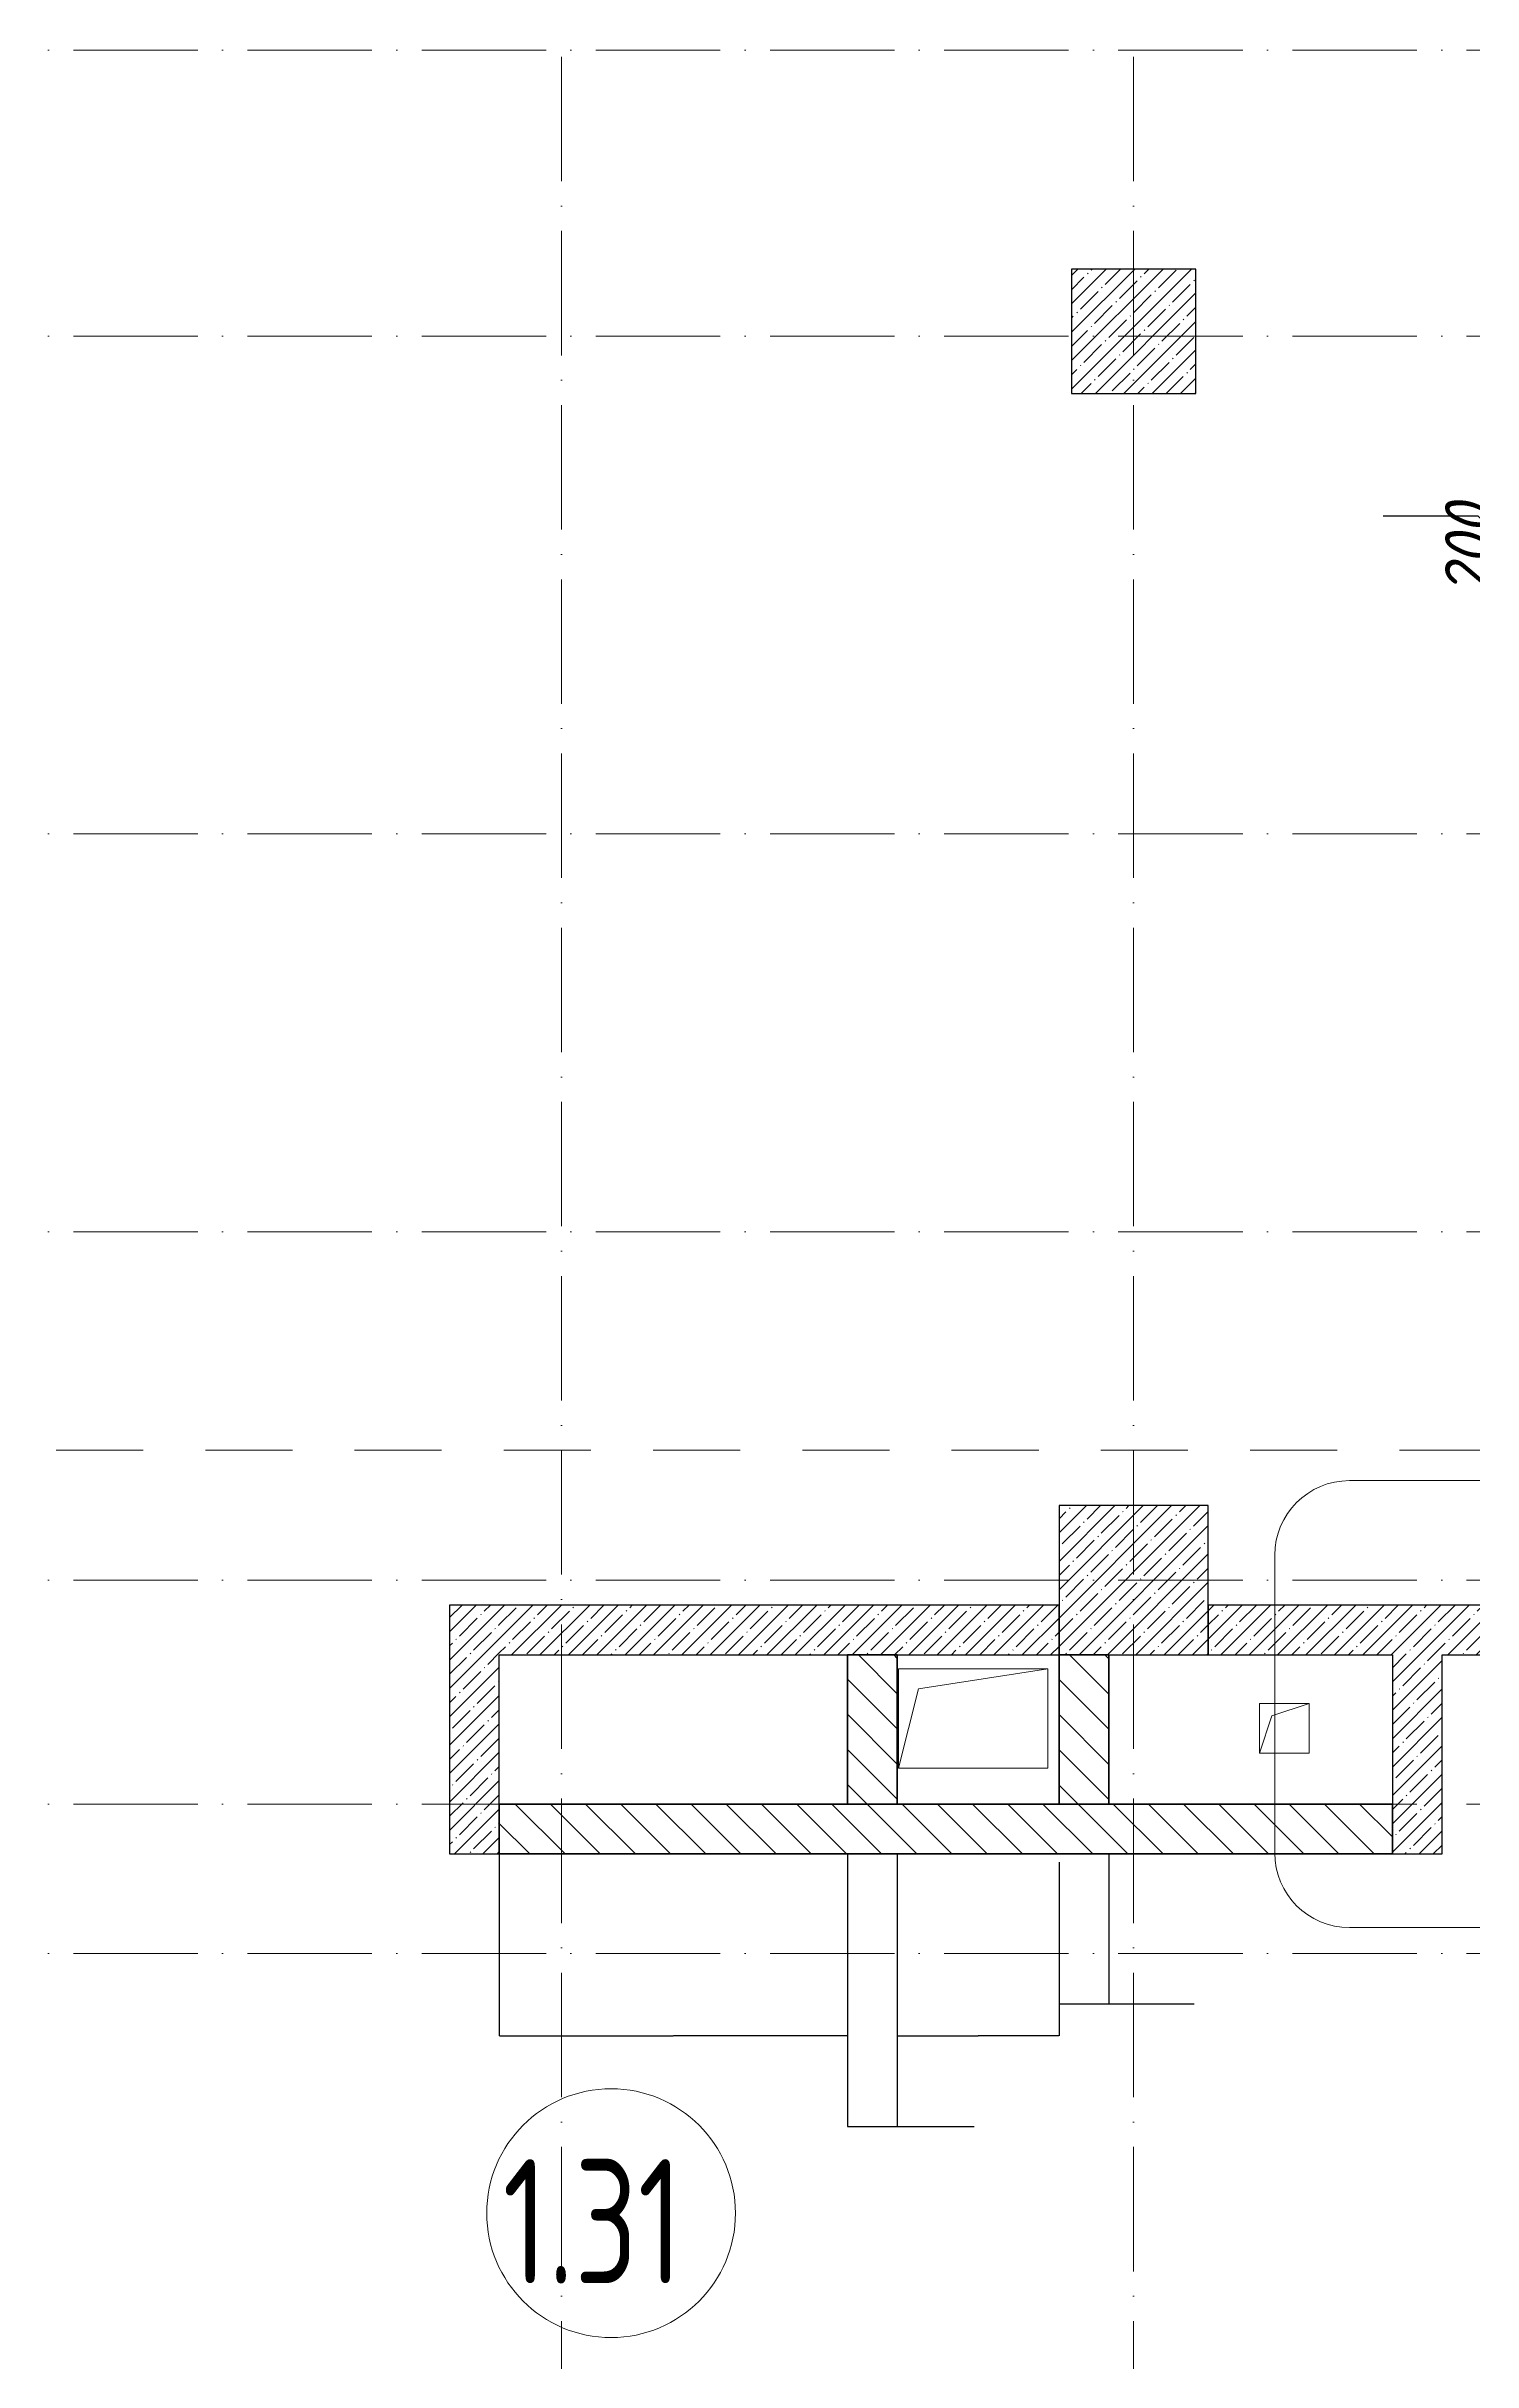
# Model space of a CAD drawing. Header units: millimetres. Extents: x 12986 to 523328, y -9759 to 30092.
# Drawn here: x 112086 to 117820, y 8859 to 18165 of the extents above; entities that cross this region are included whole.
import ezdxf

# ---------------------------------------------------------------- set-up
doc = ezdxf.new("R2010")
doc.units = ezdxf.units.MM
doc.linetypes.add('01 Штриховая _4 мм_', pattern=[600, 350, -250])
doc.linetypes.add('50_200_ШТРИХ_1Т_ш5_п1_п1_', pattern=[700, 500, -100, 0, -100])
for name, color, linetype, lineweight in [('5) Блок ячеистый', 160, 'Continuous', 60), ('A-ANNO-DIMS', 7, 'Continuous', 9), ('A-ANNO-SYMB', 7, 'Continuous', 9), ('A-AREA-IDEN', 7, 'Continuous', 9), ('A-FLOR', 7, 'Continuous', 9), ('A-GENM', 7, 'Continuous', 9), ('A-WALL-1', 7, 'Continuous', 25), ('A-WALL-PATT-1', 7, 'Continuous', 5), ('G-ANNO-SYMB-1', 7, '01 Штриховая _4 мм_', 9), ('S-COLS', 7, 'Continuous', 9), ('S-COLS-1', 7, 'Continuous', 5), ('S-COLS-2', 7, 'Continuous', 25), ('Оси-2', 7, '50_200_ШТРИХ_1Т_ш5_п1_п1_', 9)]:
    doc.layers.add(name, color=color, linetype=linetype, lineweight=lineweight)
doc.styles.add('ISOCPEUR_I_3', font='isocpeui.ttf', dxfattribs={"width": 0.9, "height": 200})
doc.styles.add('СПДС', font='ГОСТ тип А.ttf', dxfattribs={"width": 0.9})
doc.dimstyles.new('ISO-2_0_0_9К_СРЕДНИЙ_6', dxfattribs={"dimscale": 304.8, "dimtxt": 199.196235, "dimasz": 0.492126, "dimexe": 0.393701, "dimexo": 0, "dimgap": 0, "dimtad": 1, "dimdec": 0, "dimzin": 0, "dimdsep": 46, "dimtxsty": 'ISOCPEUR_I_3', "dimblk1": 'OBLIQUE', "dimblk2": 'OBLIQUE', "dimsah": 1, "dimcen": 0.09, "dimdle": 0.393701, "dimazin": 0, "dimtfac": 1, "dimtdec": 4, "dimtix": 1, "dimtmove": 1, "dimatfit": 3, "dimfxl": 1, "dimtvp": 1, "dimtolj": 1, "dimtzin": 0, "dimarcsym": 2})
doc.dimstyles.get("Standard").update_dxf_attribs({"dimtxt": 0.18, "dimasz": 0.18, "dimexe": 0.18, "dimexo": 0.0625, "dimgap": 0.09, "dimtad": 0, "dimtih": 1, "dimtoh": 1, "dimdec": 4, "dimzin": 0, "dimdsep": 46, "dimtxsty": 'Standard', "dimcen": 0.09, "dimadec": 0, "dimazin": 0, "dimtfac": 1, "dimtdec": 4, "dimtofl": 0, "dimtmove": 0, "dimatfit": 3, "dimfxl": 1, "dimtolj": 1, "dimtzin": 0, "dimarcsym": 0})
pattern_1 = [(45, (61996.89, 0), (-57.02463, 57.02463), []), (45, (62053.92, 0), (-57.02463, 57.02463), [100.806, -20.161, 3.353, -16.808])]
pattern_2 = [(135, (61996.89, 0), (-70.71068, -70.71068), [])]

# ---------------------------------------------------------------- blocks, each defined once
blk = doc.blocks.new('BSC_Колонна _Прямоугольная - 500х500-V20-АР1_Кладочный план 1 этажа')
at = {"layer": 'S-COLS-1'}
h = blk.add_hatch(dxfattribs=at)
h.set_pattern_fill('FP_39', color=256, style=0, pattern_type=2)
h.set_pattern_definition([(45, (-54460, -17020), (-57.02463, 57.02463), []), (45, (-54402.975, -17020), (-57.02463, 57.02463), [100.806, -20.161, 3.353, -16.808])])
h.paths.add_polyline_path([(-250, -250), (250, -250), (250, 250), (-250, 250), (-250, 245)], flags=0)
at = {"layer": 'S-COLS-2'}
for p, q in [((250, 250), (-250, 250)), ((-250, 250), (-250, -250)), ((250, -250), (250, 250)), ((-250, -250), (250, -250))]:
    blk.add_line(p, q, dxfattribs=at)
blk = doc.blocks.new('AR_Отверстие прямоугольное _в плите_ - AR_Отверстие прямоугольное _в плите_-V61-АР1_Кладочный план 1 этажа')
at = {"layer": 'A-GENM'}
for p, q in [((300, 200), (-300, 200)), ((-300, 200), (-300, -200)), ((-220, 120), (300, 200)), ((300, -200), (300, 200)), ((-300, -200), (-220, 120)), ((-300, -200), (300, -200))]:
    blk.add_line(p, q, dxfattribs=at)
blk = doc.blocks.new('AR_Отверстие прямоугольное _в плите_ - AR_Отверстие прямоугольное _в плите_-V40-АР1_Кладочный план 1 этажа')
at = {"layer": 'A-GENM'}
for p, q in [((100, 100), (-100, 100)), ((-100, 100), (-100, -100)), ((-50, 50), (100, 100)), ((100, -100), (100, 100)), ((-100, -100), (-50, 50)), ((-100, -100), (100, -100))]:
    blk.add_line(p, q, dxfattribs=at)
blk = doc.blocks.new('DIMBLOCK522-АР1_Кладочный план 1 этажа')
at = {"layer": 'A-ANNO-DIMS', "color": 0, "lineweight": -2, "transparency": 16777216}
for p, q in [((113906.9, 11099.9), (113906.9, 10169)), ((115306.9, 10896.9), (115306.9, 10169)), ((113907.1, 10169.2), (114606.2, 10169.2)), ((115306.7, 10169.2), (114607.6, 10169.2))]:
    blk.add_line(p, q, dxfattribs=at)
at = {"layer": 'A-ANNO-DIMS', "color": 0, "transparency": 16777216}
for points in [[(113907.1, 10169.2), (113907.1, 10169.2), (113906.9, 10169.2)], [(115306.7, 10169.2), (115306.7, 10169.2), (115306.9, 10169.2)]]:
    blk.add_solid(points, dxfattribs=at)
at = {"layer": 'Defpoints', "color": 0, "transparency": 16777216}
for p in [(113906.9, 11100), (115306.9, 10897), (115306.9, 10169.2)]:
    blk.add_point(p, dxfattribs=at)
at = {"layer": 'A-ANNO-DIMS', "color": 0, "transparency": 16777216, "insert": (114606.9, 10169.2), "char_height": 0.18, "width": 579.201, "attachment_point": 5}
blk.add_mtext('\\A1;1400.0001', dxfattribs=at)
blk = doc.blocks.new('DIMBLOCK523-АР1_Кладочный план 1 этажа')
at = {"layer": 'A-ANNO-DIMS', "color": 0, "lineweight": -2, "transparency": 16777216}
for p, q in [((115306.9, 10896.9), (115306.9, 9803.7)), ((115506.9, 10896.9), (115506.9, 9803.7)), ((115307.1, 9803.9), (115506.7, 9803.9)), ((115506.9, 9803.9), (115815.4, 9803.9))]:
    blk.add_line(p, q, dxfattribs=at)
at = {"layer": 'A-ANNO-DIMS', "color": 0, "transparency": 16777216}
for points in [[(115307.1, 9803.9), (115307.1, 9803.8), (115306.9, 9803.9)], [(115506.7, 9803.9), (115506.7, 9803.8), (115506.9, 9803.9)]]:
    blk.add_solid(points, dxfattribs=at)
at = {"layer": 'Defpoints', "color": 0, "transparency": 16777216}
for p in [(115306.9, 10897), (115506.9, 10897), (115506.9, 9803.9)]:
    blk.add_point(p, dxfattribs=at)
at = {"layer": 'A-ANNO-DIMS', "color": 0, "transparency": 16777216, "insert": (115588.5, 9804), "char_height": 0.18, "width": 455.087, "attachment_point": 1, "line_spacing_factor": 1.149209}
blk.add_mtext('\\A1;200.0000', dxfattribs=at)
blk = doc.blocks.new('DIMBLOCK524-АР1_Кладочный план 1 этажа')
at = {"layer": 'A-ANNO-DIMS', "color": 0, "lineweight": -2, "transparency": 16777216}
for p, q in [((115506.9, 10896.9), (115506.9, 10169)), ((116156.9, 10866.9), (116156.9, 10169)), ((115507.1, 10169.2), (115831.2, 10169.2)), ((116156.7, 10169.2), (115832.5, 10169.2))]:
    blk.add_line(p, q, dxfattribs=at)
at = {"layer": 'A-ANNO-DIMS', "color": 0, "transparency": 16777216}
for points in [[(115507.1, 10169.2), (115507.1, 10169.2), (115506.9, 10169.2)], [(116156.7, 10169.2), (116156.7, 10169.2), (116156.9, 10169.2)]]:
    blk.add_solid(points, dxfattribs=at)
at = {"layer": 'Defpoints', "color": 0, "transparency": 16777216}
for p in [(115506.9, 10897), (116156.9, 10867), (116156.9, 10169.2)]:
    blk.add_point(p, dxfattribs=at)
at = {"layer": 'A-ANNO-DIMS', "color": 0, "transparency": 16777216, "insert": (115831.9, 10169.2), "char_height": 0.18, "width": 455.087, "attachment_point": 5}
blk.add_mtext('\\A1;650.0000', dxfattribs=at)
blk = doc.blocks.new('DIMBLOCK525-АР1_Кладочный план 1 этажа')
at = {"layer": 'A-ANNO-DIMS', "color": 0, "lineweight": -2, "transparency": 16777216}
for p, q in [((116356.9, 10896.9), (116356.9, 10297)), ((116156.9, 10866.9), (116156.9, 10297)), ((116157.1, 10297.2), (116356.7, 10297.2)), ((116356.9, 10297.2), (116699.6, 10297.2))]:
    blk.add_line(p, q, dxfattribs=at)
at = {"layer": 'A-ANNO-DIMS', "color": 0, "transparency": 16777216}
for points in [[(116157.1, 10297.2), (116157.1, 10297.1), (116156.9, 10297.2)], [(116356.7, 10297.2), (116356.7, 10297.1), (116356.9, 10297.2)]]:
    blk.add_solid(points, dxfattribs=at)
at = {"layer": 'Defpoints', "color": 0, "transparency": 16777216}
for p in [(116356.9, 10897), (116156.9, 10867), (116356.9, 10297.2)]:
    blk.add_point(p, dxfattribs=at)
at = {"layer": 'A-ANNO-DIMS', "color": 0, "transparency": 16777216, "insert": (116472.6, 10297.3), "char_height": 0.18, "width": 455.087, "attachment_point": 1, "line_spacing_factor": 1.149209}
blk.add_mtext('\\A1;200.0000', dxfattribs=at)
blk = doc.blocks.new('_Oblique')
at = {"color": 0, "linetype": 'ByBlock', "lineweight": -2}
blk.add_line((-0.5, -0.5), (0.5, 0.5), dxfattribs=at)
blk = doc.blocks.new('DIMBLOCK670-АР1_Кладочный план 1 этажа')
at = {"layer": 'A-ANNO-DIMS', "color": 0, "lineweight": -2, "transparency": 16777216}
for p, q in [((117841.9, 16276.1), (117459.5, 16276.1)), ((118372.2, 15720), (117841.9, 16276.1)), ((118372.2, 15940), (118372.2, 15500)), ((118572.2, 15820), (118252.2, 15820)), ((118572.2, 15620), (118252.2, 15620))]:
    blk.add_line(p, q, dxfattribs=at)
at = {"layer": 'Defpoints', "color": 0, "transparency": 16777216}
for p in [(118572.2, 15820), (118372.2, 15620), (118572.2, 15620)]:
    blk.add_point(p, dxfattribs=at)
at = {"layer": 'A-ANNO-DIMS', "color": 0, "lineweight": -2, "transparency": 16777216, "xscale": 150, "yscale": 150, "zscale": 150}
for p, rotation in [((118372.2, 15820), 90), ((118372.2, 15620), 270)]:
    blk.add_blockref('_Oblique', p, dxfattribs=dict(at, rotation=rotation))
at = {"layer": 'A-ANNO-DIMS', "color": 0, "transparency": 16777216, "insert": (117708.5, 15954.3), "char_height": 200, "width": 455.087, "attachment_point": 1, "rotation": 90, "line_spacing_factor": 1.149209, "style": 'ISOCPEUR_I_3'}
blk.add_mtext('\\A1;200', dxfattribs=at)
blk = doc.blocks.new('Марка_Помещения - Номер-25198446-Объем проектирования 1 этажа')
at = {"layer": 'A-AREA-IDEN'}
for start, end in [(360, 180), (180, 360)]:
    blk.add_arc((0, 0), 2.5, start, end, dxfattribs=at)

msp = doc.modelspace()

# ---------------------------------------------------------------- hatches: boundary and pattern name
at = {"layer": '5) Блок ячеистый'}
h = msp.add_hatch(dxfattribs=at)
h.set_pattern_fill('FP_3', color=256, style=0, pattern_type=2)
h.set_pattern_definition(pattern_2)
h.paths.add_polyline_path([(115506.89328, 11100.00001), (115506.89328, 11699.99982), (115306.89328, 11699.99982), (115306.89328, 11100.00001)], flags=0)
h = msp.add_hatch(dxfattribs=at)
h.set_pattern_fill('FP_3', color=256, style=0, pattern_type=2)
h.set_pattern_definition(pattern_2)
h.paths.add_polyline_path([(116356.89328, 11100.00001), (116356.89328, 11699.99982), (116156.89328, 11699.99982), (116156.89328, 11100.00001)], flags=0)
h = msp.add_hatch(dxfattribs=at)
h.set_pattern_fill('FP_3', color=256, style=0, pattern_type=2)
h.set_pattern_definition(pattern_2)
h.paths.add_polyline_path([(117496.89325, 10900.00001), (117496.89325, 11100.00001), (113906.89314, 11100.00001), (113906.89314, 10900.00001), (114616.18047, 10900.00001)], flags=0)
at = {"layer": 'A-WALL-PATT-1'}
h = msp.add_hatch(dxfattribs=at)
h.set_pattern_fill('FP_1', color=256, style=0, pattern_type=2)
h.set_pattern_definition(pattern_1)
h.paths.add_polyline_path([(113906.89314, 10900.00001), (113906.89314, 11899.99982), (113706.89314, 11899.99982), (113706.89314, 10900.00001)], flags=0)
h = msp.add_hatch(dxfattribs=at)
h.set_pattern_fill('FP_1', color=256, style=0, pattern_type=2)
h.set_pattern_definition(pattern_1)
h.paths.add_polyline_path([(116156.89328, 11699.99982), (116156.89328, 11899.99982), (113906.89314, 11899.99982), (113906.89314, 11699.99982), (115506.89328, 11699.99982)], flags=0)
h = msp.add_hatch(dxfattribs=at)
h.set_pattern_fill('FP_1', color=256, style=0, pattern_type=2)
h.set_pattern_definition(pattern_1)
h.paths.add_polyline_path([(117496.89325, 11699.99982), (122156.89328, 11699.99982), (122156.89328, 11899.99982), (116756.89328, 11899.99982), (116756.89328, 11699.99982)], flags=0)
h = msp.add_hatch(dxfattribs=at)
h.set_pattern_fill('FP_1', color=256, style=0, pattern_type=2)
h.set_pattern_definition(pattern_1)
h.paths.add_polyline_path([(117680.71172, 10900.00001), (117696.89325, 10900.00001), (117696.89325, 11699.99982), (117496.89325, 11699.99982), (117496.89325, 10900.00001)], flags=0)
at = {"layer": 'S-COLS-1'}
h = msp.add_hatch(dxfattribs=at)
h.set_pattern_fill('FP_1', color=256, style=0, pattern_type=2)
h.set_pattern_definition(pattern_1)
h.paths.add_polyline_path([(116156.89328, 11699.99978), (116756.89328, 11699.99978), (116756.89328, 12299.99978), (116156.89328, 12299.99978)], flags=0)

# ---------------------------------------------------------------- linework, layer by layer
at = {"layer": '5) Блок ячеистый'}
for p, q in [((115306.89328, 11699.99982), (115306.89328, 11100.00001)), ((115506.89328, 11100.00001), (115506.89328, 11699.99982)), ((116356.89328, 11699.99982), (116156.89328, 11699.99982)), ((116156.89328, 11699.99982), (116156.89328, 11100.00001)), ((116356.89328, 11100.00001), (116356.89328, 11699.99982)), ((115306.89328, 11100.00001), (113906.89314, 11100.00001)), ((116156.89328, 11100.00001), (115506.89328, 11100.00001)), ((117496.89325, 11100.00001), (116356.89328, 11100.00001)), ((113906.89314, 10900.00001), (117496.89325, 10900.00001))]:
    msp.add_line(p, q, dxfattribs=at)
for points in [[(115506.89328, 11699.99982), (115306.89328, 11699.99982), (115306.89328, 11100.00001), (115506.89328, 11100.00001)], [(116356.89328, 11100), (116156.89328, 11100), (116156.89328, 11699.99978), (116356.89328, 11699.99978)], [(113906.89314, 10900.00001), (117496.89325, 10900.00001), (117496.89325, 11100), (113906.89314, 11100)]]:
    msp.add_lwpolyline(points, close=True, dxfattribs=at)
at = {"layer": 'A-ANNO-SYMB'}
for p, q in [((121548.24318, 12400.25186), (117324.30356, 12400.25186)), ((117024.30356, 12100.25186), (117024.30356, 10903.90868)), ((117324.30356, 10603.90868), (121548.24318, 10603.90868))]:
    msp.add_line(p, q, dxfattribs=at)
for centre, start, end in [((117324.30356, 12100.25186), 90, 180), ((117324.30356, 10903.90868), 180, 270)]:
    msp.add_arc(centre, 300, start, end, dxfattribs=at)
at = {"layer": 'A-FLOR'}
for p, q in [((115511.89328, 11643.99982), (116111.89328, 11643.99982)), ((115511.89328, 11243.99982), (115511.89328, 11643.99982)), ((116111.89328, 11643.99982), (116111.89328, 11243.99982)), ((116962.89328, 11505.00001), (117162.89328, 11505.00001)), ((116962.89328, 11305.00001), (116962.89328, 11505.00001)), ((117162.89328, 11505.00001), (117162.89328, 11305.00001)), ((117162.89328, 11305.00001), (116962.89328, 11305.00001)), ((116111.89328, 11243.99982), (115511.89328, 11243.99982))]:
    msp.add_line(p, q, dxfattribs=at)
at = {"layer": 'A-WALL-1'}
for p, q in [((116156.89328, 11899.99982), (113706.89314, 11899.99982)), ((113706.89314, 11899.99982), (113706.89314, 10900.00001)), ((116156.89328, 11699.99982), (116156.89328, 11899.99982)), ((122156.89328, 11899.99982), (116756.89328, 11899.99982)), ((116756.89328, 11899.99982), (116756.89328, 11699.99982)), ((113906.89314, 11699.99982), (116156.89328, 11699.99982)), ((113906.89314, 10900.00001), (113906.89314, 11699.99982)), ((116756.89328, 11699.99982), (117496.89325, 11699.99982)), ((117496.89325, 11699.99982), (117496.89325, 10900.00001)), ((117696.89325, 10900.00001), (117696.89325, 11699.99982)), ((117696.89325, 11699.99982), (121136.89325, 11699.99982)), ((113706.89314, 10900.00001), (113906.89314, 10900.00001)), ((117496.89325, 10900.00001), (117696.89325, 10900.00001))]:
    msp.add_line(p, q, dxfattribs=at)
at = {"layer": 'G-ANNO-SYMB-1'}
msp.add_line((104925.09743, 12523.27848), (187962.83005, 12523.27848), dxfattribs=at)
at = {"layer": 'S-COLS-2'}
for p, q in [((116756.89328, 12299.99978), (116156.89328, 12299.99978)), ((116156.89328, 12299.99978), (116156.89328, 11699.99978)), ((116756.89328, 11699.99978), (116756.89328, 12299.99978)), ((116156.89328, 11699.99978), (116756.89328, 11699.99978))]:
    msp.add_line(p, q, dxfattribs=at)
at = {"layer": 'Оси-2'}
for p, q in [((114156.89325, -4080), (114156.89325, 28636.94316)), ((116456.89325, -4080), (116456.89325, 28636.94316)), ((57586.89328, 18150.00007), (187948.52131, 18150.00007)), ((57586.89328, 17000.00007), (187948.52131, 17000.00007)), ((57586.89328, 15000), (187948.52131, 15000)), ((57586.89328, 13400), (187948.52131, 13400)), ((57586.89328, 12000), (187948.52131, 12000)), ((57586.89328, 11100), (187948.52131, 11100)), ((57586.89328, 10500), (187948.52131, 10500))]:
    msp.add_line(p, q, dxfattribs=at)

# ---------------------------------------------------------------- block references
at = {"layer": 'A-AREA-IDEN', "xscale": 199.9999999999999, "yscale": 199.9999999999999, "zscale": 199.9999999999999}
msp.add_blockref('Марка_Помещения - Номер-25198446-Объем проектирования 1 этажа', (114356.16532, 9455.92679), dxfattribs=at)
at = {"layer": 'A-GENM'}
for name, p in [('AR_Отверстие прямоугольное _в плите_ - AR_Отверстие прямоугольное _в плите_-V61-АР1_Кладочный план 1 этажа', (115811.89328, 11443.99982)), ('AR_Отверстие прямоугольное _в плите_ - AR_Отверстие прямоугольное _в плите_-V40-АР1_Кладочный план 1 этажа', (117062.89328, 11405.00001))]:
    msp.add_blockref(name, p, dxfattribs=at)
at = {"layer": 'S-COLS'}
msp.add_blockref('BSC_Колонна _Прямоугольная - 500х500-V20-АР1_Кладочный план 1 этажа', (116456.89328, 17020), dxfattribs=at)

# ---------------------------------------------------------------- texts
at = {"layer": 'A-AREA-IDEN', "insert": (113920.09902, 9673.0454), "char_height": 500, "width": 1096.7085, "attachment_point": 1, "style": 'СПДС'}
msp.add_mtext('1.31', dxfattribs=at)

# ---------------------------------------------------------------- dimensions: what is measured, and where the dimension line sits
at = {"layer": 'A-ANNO-DIMS'}
dim = msp.add_linear_dim(base=(118372.19294, 15620), p1=(118572.15482, 15820), p2=(118572.15482, 15620), angle=90, dimstyle='ISO-2_0_0_9К_СРЕДНИЙ_6', override={"dimpost": '<>', "dimfxl": 200}, dxfattribs=at)
dim.commit()
dim.dimension.update_dxf_attribs({"geometry": 'DIMBLOCK670-АР1_Кладочный план 1 этажа', "text_midpoint": (117841.85261, 16276.07596), "dimtype": 160, "text_rotation": 90})
for base, p1, p2, picture, middle in [((115306.89328, 10169.21016), (113906.89314, 11100.00001), (115306.89328, 10896.95201), 'DIMBLOCK522-АР1_Кладочный план 1 этажа', (114606.89321, 10169.21016)), ((116156.89328, 10169.21016), (115506.89328, 10896.95201), (116156.89328, 10866.95201), 'DIMBLOCK524-АР1_Кладочный план 1 этажа', (115831.89328, 10169.21016))]:
    dim = msp.add_linear_dim(base=base, p1=p1, p2=p2, dimstyle='Standard', dxfattribs=at)
    dim.commit()
    dim.dimension.update_dxf_attribs({"geometry": picture, "text_midpoint": middle})
for base, p1, p2, picture, middle in [((115506.89328, 9803.85144), (115306.89328, 10896.95201), (115506.89328, 10896.95201), 'DIMBLOCK523-АР1_Кладочный план 1 этажа', (115816.03088, 9803.85144)), ((116356.89328, 10297.16797), (116156.89328, 10866.95201), (116356.89328, 10896.95201), 'DIMBLOCK525-АР1_Кладочный план 1 этажа', (116700.19285, 10297.16797))]:
    dim = msp.add_linear_dim(base=base, p1=p1, p2=p2, dimstyle='Standard', dxfattribs=at)
    dim.commit()
    dim.dimension.update_dxf_attribs({"geometry": picture, "text_midpoint": middle, "dimtype": 160})

doc.saveas('drawing.dxf')
